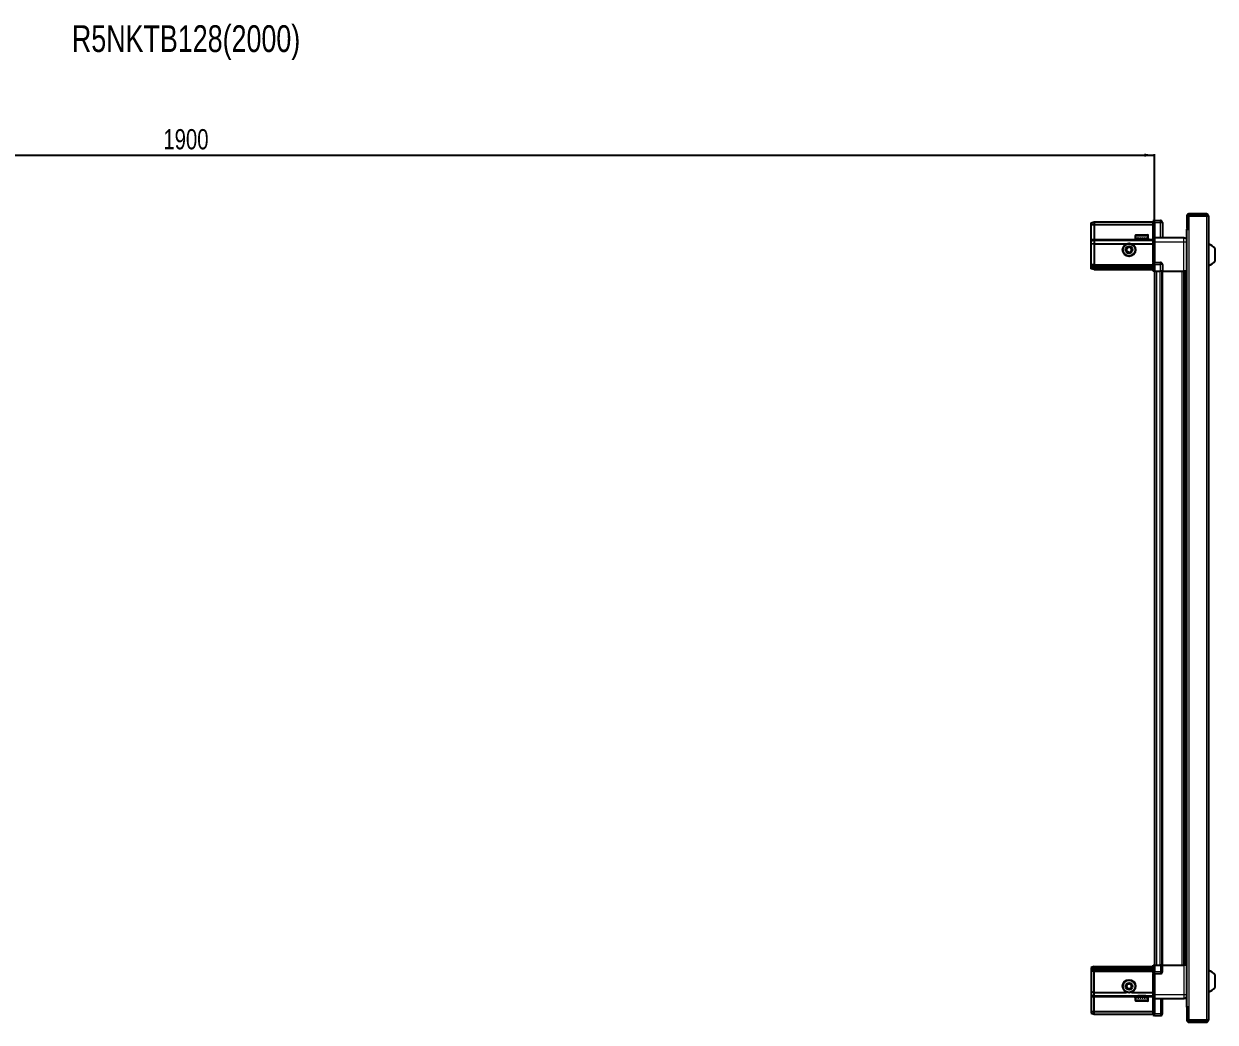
# Model space of a CAD drawing. Header units: millimetres. Extents: x 1319 to 6287, y -1438 to 1764.
# Drawn here: x 3679 to 4857, y 777 to 1764 of the extents above; entities that cross this region are included whole.
import ezdxf

# ---------------------------------------------------------------- set-up
doc = ezdxf.new("R2010")
doc.units = ezdxf.units.MM
doc.layers.add('FORMAT', color=7, linetype='Continuous')
doc.styles.add('SLDTEXTSTYLE0', font='TXT', dxfattribs={"width": 0.75})
doc.dimstyles.new('SLDDIMSTYLE0', dxfattribs={"dimtxt": 20, "dimasz": 10, "dimexe": 0, "dimexo": 0.0625, "dimgap": 5, "dimtad": 2, "dimdec": 1, "dimrnd": 1e-09, "dimzin": 12, "dimdsep": 46, "dimtxsty": 'SLDTEXTSTYLE0', "dimsah": 1, "dimcen": 0.09, "dimadec": 0, "dimazin": 3, "dimtfac": 1, "dimtofl": 0, "dimtmove": 0, "dimatfit": 3, "dimfxl": 0, "dimfrac": 2, "dimtolj": 1, "dimtzin": 12, "dimarcsym": 0})

# ---------------------------------------------------------------- blocks, each defined once
blk = doc.blocks.new('_D_5')
at = {"layer": 'FORMAT'}
for p, q in [((2897, 1519.3), (2897, 1634.8)), ((2897, 1633.8), (4797, 1633.8)), ((4797, 1519.3), (4797, 1634.8))]:
    blk.add_line(p, q, dxfattribs=at)
for points in [[(2897, 1633.8), (2907, 1632.3), (2907, 1635.4)], [(4797, 1633.8), (4787, 1635.4), (4787, 1632.3)]]:
    blk.add_solid(points, dxfattribs=at)
at = {"layer": 'FORMAT', "insert": (3817.4, 1659.6), "char_height": 20, "attachment_point": 1, "style": 'SLDTEXTSTYLE0'}
blk.add_mtext('1900', dxfattribs=at)

msp = doc.modelspace()

# ---------------------------------------------------------------- linework, layer by layer
at = {"color": 7, "linetype": 'Continuous', "lineweight": 25}
for p, q in [((4734.33, 1567.02), (4737.33, 1567.82)), ((4734.33, 1565.17), (4734.33, 1567.02)), ((4737.33, 1567.82), (4737.33, 1565.32)), ((4737.33, 1567.82), (4795.63, 1567.82)), ((4796.49, 1569.32), (4795.63, 1568.82)), ((4796.49, 1569.32), (4795.63, 1568.82)), ((4795.63, 1568.82), (4795.63, 1567.32)), ((4795.63, 1552.52), (4795.63, 1567.32)), ((4796.83, 1569.32), (4796.49, 1569.32)), ((4796.83, 1569.32), (4796.49, 1569.32)), ((4796.83, 1569.32), (4796.83, 1569.32)), ((4796.83, 1567.32), (4796.83, 1569.32)), ((4796.83, 1569.32), (4802.83, 1569.32)), ((4796.83, 1567.32), (4796.83, 1552.52)), ((4804.83, 1567.32), (4804.83, 1552.32)), ((4828.83, 1573.72), (4828.83, 1561.32)), ((4830.33, 1573.72), (4830.33, 1561.32)), ((4830.83, 1560.82), (4830.83, 1573.72)), ((4830.83, 1573.72), (4848.23, 1573.72)), ((4848.23, 1575.82), (4830.93, 1575.82)), ((4848.23, 1574.32), (4830.93, 1574.32)), ((4848.23, 1574.32), (4848.23, 1575.82)), ((4848.23, 1573.72), (4850.33, 1573.72)), ((4850.33, 1573.72), (4850.33, 778.92)), ((4734.33, 1565.17), (4737.33, 1565.32)), ((4734.33, 1550.82), (4734.33, 1565.17)), ((4737.33, 1565.32), (4737.33, 1550.82)), ((4737.33, 1565.32), (4795.63, 1565.32)), ((4777.83, 1554.22), (4777.83, 1551.32)), ((4778.63, 1555.02), (4790.03, 1555.02)), ((4790.83, 1551.32), (4790.83, 1554.22)), ((4828.73, 1560.82), (4828.73, 791.82)), ((4828.73, 1560.82), (4830.83, 1560.82)), ((4828.83, 1561.32), (4830.33, 1561.32)), ((4734.33, 1549.02), (4734.33, 1550.82)), ((4734.33, 1549.02), (4737.33, 1549.82)), ((4734.33, 1545.99), (4734.33, 1549.02)), ((4737.33, 1546.32), (4734.33, 1545.99)), ((4734.33, 1525.82), (4734.33, 1545.99)), ((4737.33, 1550.82), (4737.33, 1549.82)), ((4737.33, 1549.82), (4737.33, 1546.32)), ((4737.33, 1549.82), (4795.63, 1549.82)), ((4737.33, 1546.32), (4737.33, 1525.82)), ((4737.33, 1546.32), (4769.33, 1546.32)), ((4774.33, 1546.32), (4795.63, 1546.32)), ((4777.83, 1551.32), (4777.86, 1551.32)), ((4777.98, 1551.82), (4777.86, 1551.82)), ((4777.86, 1551.82), (4777.86, 1551.32)), ((4777.86, 1551.32), (4777.98, 1551.32)), ((4777.98, 1551.82), (4777.98, 1551.32)), ((4777.98, 1551.32), (4778.39, 1551.32)), ((4778.73, 1551.82), (4778.39, 1551.82)), ((4778.39, 1551.82), (4778.39, 1551.32)), ((4778.39, 1551.32), (4778.73, 1551.32)), ((4778.73, 1551.82), (4778.73, 1551.32)), ((4778.73, 1551.32), (4779.51, 1551.32)), ((4780.03, 1551.82), (4779.51, 1551.82)), ((4779.51, 1551.82), (4779.51, 1551.32)), ((4779.51, 1551.32), (4780.03, 1551.32)), ((4779.93, 1551.32), (4779.93, 1551.22)), ((4779.93, 1551.22), (4788.73, 1551.22)), ((4780.03, 1551.82), (4780.03, 1551.32)), ((4780.03, 1551.32), (4781.09, 1551.32)), ((4780.33, 1550.82), (4781.02, 1550.34)), ((4780.33, 1550.82), (4788.33, 1550.82)), ((4781.02, 1550.34), (4780.33, 1549.86)), ((4780.33, 1549.86), (4780.33, 1549.82)), ((4780.33, 1549.86), (4788.33, 1549.86)), ((4781.02, 1550.34), (4787.64, 1550.34)), ((4781.75, 1551.82), (4781.09, 1551.82)), ((4781.09, 1551.82), (4781.09, 1551.32)), ((4781.09, 1551.32), (4781.75, 1551.32)), ((4781.75, 1551.82), (4781.75, 1551.32)), ((4781.75, 1551.32), (4782.99, 1551.32)), ((4783.72, 1551.82), (4782.99, 1551.82)), ((4782.99, 1551.82), (4782.99, 1551.32)), ((4782.99, 1551.32), (4783.42, 1551.32)), ((4783.42, 1551.82), (4783.42, 1551.32)), ((4783.72, 1551.82), (4783.72, 1551.32)), ((4783.72, 1551.32), (4785.02, 1551.32)), ((4785.75, 1551.82), (4785.02, 1551.82)), ((4785.02, 1551.82), (4785.02, 1551.32)), ((4785.29, 1551.82), (4785.29, 1551.32)), ((4785.29, 1551.32), (4785.75, 1551.32)), ((4785.75, 1551.82), (4785.75, 1551.32)), ((4785.75, 1551.32), (4786.98, 1551.32)), ((4787.64, 1551.82), (4786.98, 1551.82)), ((4786.98, 1551.82), (4786.98, 1551.32)), ((4786.98, 1551.32), (4787.64, 1551.32)), ((4787.64, 1551.82), (4787.64, 1551.32)), ((4787.64, 1551.32), (4788.69, 1551.32)), ((4787.64, 1550.34), (4788.33, 1550.82)), ((4788.33, 1549.86), (4787.64, 1550.34)), ((4788.33, 1549.82), (4788.33, 1549.86)), ((4789.21, 1551.82), (4788.69, 1551.82)), ((4788.69, 1551.82), (4788.69, 1551.32)), ((4788.69, 1551.32), (4789.21, 1551.32)), ((4788.73, 1551.22), (4788.73, 1551.32)), ((4789.21, 1551.82), (4789.21, 1551.32)), ((4789.21, 1551.32), (4789.96, 1551.32)), ((4790.29, 1551.82), (4789.96, 1551.82)), ((4789.96, 1551.82), (4789.96, 1551.32)), ((4789.96, 1551.32), (4790.29, 1551.32)), ((4790.29, 1551.82), (4790.29, 1551.32)), ((4790.29, 1551.32), (4790.69, 1551.32)), ((4790.8, 1551.82), (4790.69, 1551.82)), ((4790.69, 1551.82), (4790.69, 1551.32)), ((4790.69, 1551.32), (4790.8, 1551.32)), ((4790.8, 1551.82), (4790.8, 1551.32)), ((4790.8, 1551.32), (4790.83, 1551.32)), ((4795.63, 1552.32), (4795.63, 1552.52)), ((4796.83, 1552.32), (4795.63, 1552.32)), ((4795.63, 1548.32), (4795.63, 1552.32)), ((4795.63, 1528.02), (4795.63, 1548.32)), ((4796.83, 1552.52), (4796.83, 1552.32)), ((4796.83, 1552.32), (4796.83, 1548.32)), ((4796.83, 1552.32), (4825.83, 1552.32)), ((4796.83, 1548.32), (4796.83, 1528.02)), ((4856.93, 1529.32), (4856.93, 1541.32)), ((4734.33, 1524.02), (4734.33, 1525.82)), ((4737.33, 1524.82), (4734.33, 1524.02)), ((4734.33, 1523.28), (4734.33, 1524.02)), ((4737.33, 1523.82), (4734.33, 1523.28)), ((4734.33, 1522.78), (4734.33, 1523.28)), ((4734.33, 1521.63), (4734.33, 1522.78)), ((4737.33, 1522.32), (4734.33, 1522.78)), ((4737.33, 1520.82), (4734.33, 1521.63)), ((4737.33, 1525.82), (4737.33, 1524.82)), ((4737.33, 1524.82), (4737.33, 1523.82)), ((4737.33, 1524.82), (4795.63, 1524.82)), ((4737.33, 1523.82), (4737.33, 1522.32)), ((4737.33, 1523.82), (4795.63, 1523.82)), ((4737.33, 1522.32), (4737.33, 1520.82)), ((4737.33, 1522.32), (4795.63, 1522.32)), ((4737.33, 1520.82), (4795.63, 1520.82)), ((4795.63, 1527.82), (4795.63, 1528.02)), ((4796.83, 1527.82), (4795.63, 1527.82)), ((4795.63, 1527.82), (4795.63, 1527.15)), ((4795.63, 1519.32), (4795.63, 1527.15)), ((4796.49, 1519.32), (4795.63, 1519.32)), ((4796.49, 1525.82), (4796.49, 1519.32)), ((4796.83, 1519.32), (4796.49, 1519.32)), ((4796.83, 1528.02), (4796.83, 1527.82)), ((4796.83, 1525.82), (4796.83, 1527.82)), ((4796.83, 1527.82), (4802.83, 1527.82)), ((4796.83, 1525.82), (4796.83, 1527.82)), ((4796.83, 1525.82), (4796.83, 1519.32)), ((4796.83, 1519.32), (4802.83, 1519.32)), ((4796.98, 1519.32), (4796.98, 833.32)), ((4804.83, 1519.32), (4802.83, 1519.32)), ((4804.18, 1519.32), (4804.18, 833.32)), ((4804.83, 1525.82), (4804.83, 1519.32)), ((4804.83, 1519.32), (4825.83, 1519.32)), ((4826.85, 833.32), (4826.85, 1519.32)), ((4826.88, 833.32), (4826.88, 1519.32)), ((4828.68, 1519.32), (4828.68, 833.32)), ((4737.33, 831.82), (4734.33, 831.02)), ((4734.33, 831.02), (4734.33, 829.87)), ((4737.33, 830.32), (4734.33, 829.87)), ((4734.33, 829.87), (4734.33, 829.37)), ((4737.33, 828.82), (4734.33, 829.37)), ((4734.33, 829.37), (4734.33, 828.63)), ((4737.33, 827.82), (4734.33, 828.63)), ((4734.33, 828.63), (4734.33, 826.82)), ((4734.33, 826.82), (4734.33, 806.66)), ((4737.33, 830.32), (4737.33, 831.82)), ((4737.33, 831.82), (4795.63, 831.82)), ((4737.33, 828.82), (4737.33, 830.32)), ((4737.33, 830.32), (4795.63, 830.32)), ((4737.33, 828.82), (4795.63, 828.82)), ((4737.33, 827.82), (4737.33, 828.82)), ((4737.33, 827.82), (4795.63, 827.82)), ((4737.33, 826.82), (4737.33, 827.82)), ((4737.33, 806.32), (4737.33, 826.82)), ((4795.63, 825.5), (4795.63, 833.32)), ((4795.63, 833.32), (4796.49, 833.32)), ((4795.63, 825.5), (4795.63, 824.82)), ((4796.83, 824.82), (4795.63, 824.82)), ((4795.63, 824.62), (4795.63, 824.82)), ((4795.63, 804.32), (4795.63, 824.62)), ((4796.49, 833.32), (4796.49, 833.32)), ((4796.49, 833.32), (4796.49, 826.82)), ((4796.83, 833.32), (4796.49, 833.32)), ((4796.83, 833.32), (4796.83, 826.82)), ((4796.83, 833.32), (4796.83, 833.32)), ((4796.83, 833.32), (4796.83, 826.82)), ((4796.83, 833.32), (4802.83, 833.32)), ((4796.83, 824.82), (4796.83, 826.82)), ((4796.83, 824.82), (4796.83, 824.62)), ((4796.83, 824.82), (4802.83, 824.82)), ((4796.83, 824.62), (4796.83, 804.32)), ((4804.83, 833.32), (4802.83, 833.32)), ((4804.83, 826.82), (4804.83, 833.32)), ((4804.83, 833.32), (4825.83, 833.32)), ((4856.93, 811.32), (4856.93, 823.32)), ((4737.33, 806.32), (4734.33, 806.66)), ((4734.33, 806.66), (4734.33, 803.63)), ((4734.33, 803.63), (4737.33, 802.82)), ((4734.33, 803.63), (4734.33, 801.82)), ((4734.33, 801.82), (4734.33, 787.48)), ((4737.33, 806.32), (4769.33, 806.32)), ((4737.33, 802.82), (4737.33, 806.32)), ((4737.33, 802.82), (4795.63, 802.82)), ((4737.33, 801.82), (4737.33, 802.82)), ((4737.33, 787.32), (4737.33, 801.82)), ((4774.33, 806.32), (4795.63, 806.32)), ((4777.83, 801.32), (4777.83, 798.42)), ((4777.85, 801.32), (4777.83, 801.32)), ((4777.85, 800.82), (4777.85, 801.32)), ((4777.94, 801.32), (4777.85, 801.32)), ((4777.85, 800.82), (4777.94, 800.82)), ((4777.94, 800.82), (4777.94, 801.32)), ((4778.32, 801.32), (4777.94, 801.32)), ((4778.32, 800.82), (4778.32, 801.32)), ((4778.63, 801.32), (4778.32, 801.32)), ((4778.32, 800.82), (4778.63, 800.82)), ((4778.63, 800.82), (4778.63, 801.32)), ((4779.37, 801.32), (4778.63, 801.32)), ((4779.37, 800.82), (4779.37, 801.32)), ((4779.88, 801.32), (4779.37, 801.32)), ((4779.37, 800.82), (4779.88, 800.82)), ((4779.88, 800.82), (4779.88, 801.32)), ((4780.92, 801.32), (4779.88, 801.32)), ((4779.93, 801.42), (4779.93, 801.32)), ((4788.73, 801.42), (4779.93, 801.42)), ((4780.33, 802.82), (4780.33, 802.79)), ((4780.33, 802.79), (4781.02, 802.31)), ((4788.33, 802.79), (4780.33, 802.79)), ((4781.02, 802.31), (4780.33, 801.82)), ((4788.33, 801.82), (4780.33, 801.82)), ((4780.92, 800.82), (4780.92, 801.32)), ((4781.57, 801.32), (4780.92, 801.32)), ((4780.92, 800.82), (4781.57, 800.82)), ((4787.64, 802.31), (4781.02, 802.31)), ((4781.57, 800.82), (4781.57, 801.32)), ((4782.79, 801.32), (4781.57, 801.32)), ((4782.79, 800.82), (4782.79, 801.32)), ((4783.29, 801.32), (4782.79, 801.32)), ((4782.79, 800.82), (4783.52, 800.82)), ((4783.29, 800.82), (4783.29, 801.32)), ((4783.52, 800.82), (4783.52, 801.32)), ((4784.82, 801.32), (4783.52, 801.32)), ((4784.82, 800.82), (4784.82, 801.32)), ((4784.82, 800.82), (4785.55, 800.82)), ((4785.16, 800.82), (4785.16, 801.32)), ((4785.55, 801.32), (4785.16, 801.32)), ((4785.55, 800.82), (4785.55, 801.32)), ((4786.8, 801.32), (4785.55, 801.32)), ((4786.8, 800.82), (4786.8, 801.32)), ((4787.46, 801.32), (4786.8, 801.32)), ((4786.8, 800.82), (4787.46, 800.82)), ((4787.46, 800.82), (4787.46, 801.32)), ((4788.54, 801.32), (4787.46, 801.32)), ((4787.64, 802.31), (4788.33, 802.79)), ((4788.33, 801.82), (4787.64, 802.31)), ((4788.33, 802.79), (4788.33, 802.82)), ((4788.54, 800.82), (4788.54, 801.32)), ((4789.07, 801.32), (4788.54, 801.32)), ((4788.54, 800.82), (4789.07, 800.82)), ((4788.73, 801.32), (4788.73, 801.42)), ((4789.07, 800.82), (4789.07, 801.32)), ((4789.86, 801.32), (4789.07, 801.32)), ((4789.86, 800.82), (4789.86, 801.32)), ((4790.21, 801.32), (4789.86, 801.32)), ((4789.86, 800.82), (4790.21, 800.82)), ((4790.21, 800.82), (4790.21, 801.32)), ((4790.64, 801.32), (4790.21, 801.32)), ((4790.64, 800.82), (4790.64, 801.32)), ((4790.78, 801.32), (4790.64, 801.32)), ((4790.64, 800.82), (4790.78, 800.82)), ((4790.78, 800.82), (4790.78, 801.32)), ((4790.83, 801.32), (4790.78, 801.32)), ((4790.83, 798.42), (4790.83, 801.32)), ((4795.63, 800.32), (4795.63, 804.32)), ((4796.83, 804.32), (4796.83, 800.32)), ((4790.03, 797.62), (4778.63, 797.62)), ((4796.83, 800.32), (4795.63, 800.32)), ((4795.63, 800.12), (4795.63, 800.32)), ((4795.63, 785.32), (4795.63, 800.12)), ((4796.83, 800.32), (4796.83, 800.12)), ((4796.83, 800.32), (4825.83, 800.32)), ((4796.83, 800.12), (4796.83, 785.32)), ((4796.83, 800.12), (4796.83, 785.32)), ((4804.83, 785.32), (4804.83, 800.32)), ((4830.83, 791.82), (4828.73, 791.82)), ((4828.83, 791.32), (4830.33, 791.32)), ((4828.83, 791.32), (4828.83, 778.92)), ((4830.33, 791.32), (4830.33, 778.92)), ((4830.83, 778.92), (4830.83, 791.82)), ((4734.33, 787.48), (4737.33, 787.32)), ((4734.33, 787.48), (4734.33, 785.63)), ((4734.33, 785.63), (4737.33, 784.82)), ((4737.33, 787.32), (4795.63, 787.32)), ((4737.33, 784.82), (4737.33, 787.32)), ((4737.33, 784.82), (4795.63, 784.82)), ((4795.63, 785.32), (4795.63, 783.82)), ((4795.63, 783.82), (4796.49, 783.32)), ((4796.83, 783.32), (4796.49, 783.32)), ((4796.83, 783.32), (4796.83, 785.32)), ((4796.83, 783.32), (4802.83, 783.32)), ((4848.23, 778.92), (4830.83, 778.92)), ((4830.93, 778.32), (4848.23, 778.32)), ((4850.33, 778.92), (4848.23, 778.92)), ((4848.23, 778.32), (4848.23, 776.82)), ((4830.93, 776.82), (4848.23, 776.82))]:
    msp.add_line(p, q, dxfattribs=at)
at = {"color": 8, "linetype": 'Continuous', "lineweight": 18}
for p, q in [((4796.83, 1567.32), (4795.63, 1567.32)), ((4796.83, 1567.32), (4802.83, 1567.32)), ((4802.83, 1567.32), (4802.83, 1569.32)), ((4802.83, 1552.32), (4802.83, 1567.32)), ((4802.83, 1567.32), (4804.83, 1567.32)), ((4830.33, 1573.72), (4828.83, 1573.72)), ((4830.93, 1574.32), (4830.93, 1575.82)), ((4848.23, 1573.72), (4848.23, 778.92)), ((4777.83, 1554.22), (4790.83, 1554.22)), ((4830.83, 1560.82), (4830.83, 791.82)), ((4734.33, 1550.82), (4737.33, 1550.82)), ((4737.33, 1550.82), (4780.33, 1550.82)), ((4788.33, 1550.82), (4795.63, 1550.82)), ((4795.63, 1552.52), (4796.83, 1552.52)), ((4796.83, 1548.32), (4795.63, 1548.32)), ((4796.83, 1548.32), (4825.83, 1548.32)), ((4825.83, 1519.32), (4825.83, 1548.32)), ((4737.33, 1525.82), (4734.33, 1525.82)), ((4737.33, 1525.82), (4795.63, 1525.82)), ((4795.63, 1528.02), (4796.83, 1528.02)), ((4796.83, 1525.82), (4796.49, 1525.82)), ((4796.83, 1525.82), (4802.83, 1525.82)), ((4798.98, 1519.32), (4798.98, 833.32)), ((4802.18, 1519.32), (4802.18, 833.32)), ((4802.83, 1525.82), (4802.83, 1527.82)), ((4804.83, 1525.82), (4802.83, 1525.82)), ((4802.83, 1519.32), (4802.83, 1525.82)), ((4804.83, 1519.32), (4804.83, 833.32)), ((4824.23, 833.32), (4824.23, 1519.32)), ((4825.64, 1519.32), (4825.64, 833.32)), ((4828.09, 833.32), (4828.09, 1519.32)), ((4737.33, 826.82), (4734.33, 826.82)), ((4737.33, 826.82), (4795.63, 826.82)), ((4796.83, 824.62), (4795.63, 824.62)), ((4796.83, 833.32), (4796.49, 833.32)), ((4796.83, 826.82), (4796.49, 826.82)), ((4796.83, 826.82), (4802.83, 826.82)), ((4802.83, 833.32), (4802.83, 826.82)), ((4804.83, 826.82), (4802.83, 826.82)), ((4802.83, 826.82), (4802.83, 824.82)), ((4825.83, 833.32), (4825.83, 804.32)), ((4734.33, 801.82), (4737.33, 801.82)), ((4737.33, 801.82), (4780.33, 801.82)), ((4788.33, 801.82), (4795.63, 801.82)), ((4796.83, 804.32), (4795.63, 804.32)), ((4796.83, 804.32), (4825.83, 804.32)), ((4790.83, 798.42), (4777.83, 798.42)), ((4796.83, 800.12), (4795.63, 800.12)), ((4802.83, 800.32), (4802.83, 785.32)), ((4796.83, 785.32), (4795.63, 785.32)), ((4796.83, 785.32), (4802.83, 785.32)), ((4802.83, 785.32), (4802.83, 783.32)), ((4802.83, 785.32), (4804.83, 785.32)), ((4830.33, 778.92), (4828.83, 778.92)), ((4830.93, 778.32), (4830.93, 776.82))]:
    msp.add_line(p, q, dxfattribs=at)
at = {"color": 7, "linetype": 'Continuous', "lineweight": 25}
for centre, radius in [((4771.83, 1540.32), 6.5), ((4771.83, 1540.32), 3.46), ((4771.83, 812.32), 6.5), ((4771.83, 812.32), 3.46)]:
    msp.add_circle(centre, radius, dxfattribs=at)
at = {"color": 8, "linetype": 'Continuous', "lineweight": 18}
for centre in [(4771.83, 1540.32), (4771.83, 812.32)]:
    msp.add_circle(centre, 5.7, dxfattribs=at)
at = {"color": 7, "linetype": 'Continuous', "lineweight": 25}
for centre, radius, start, end in [((4802.83, 1567.32), 2, 0, 90), ((4830.93, 1573.72), 2.1, 90, 180), ((4830.93, 1573.72), 0.6, 90, 180), ((4848.23, 1573.72), 2.1, 0, 90), ((4848.23, 1573.72), 0.6, 0, 90), ((4778.63, 1554.22), 0.8, 90, 180), ((4790.03, 1554.22), 0.8, 0, 90), ((4771.83, 1540.32), 2.5, 120.74103, 180.74103), ((4771.83, 1540.32), 2.5, 60.74103, 120.74103), ((4771.83, 1540.32), 2.5, 0.74103, 60.74103), ((4779.93, 1550.82), 0.4, 0, 90), ((4788.73, 1550.82), 0.4, 90, 180), ((4847.3, 1534.3), 11.91, 36.1266, 75.29965), ((4771.83, 1540.32), 2.5, 180.74103, 240.74103), ((4771.83, 1540.32), 2.5, 240.74103, 300.74103), ((4771.83, 1540.32), 2.5, 300.74103, 0.74103), ((4802.83, 1525.82), 2, 0, 90), ((4847.3, 1536.35), 11.91, 284.70035, 323.8734), ((4802.83, 826.82), 2, 270, 0), ((4847.3, 816.3), 11.91, 36.1266, 75.29965), ((4771.83, 812.32), 2.5, 155.91157, 215.91157), ((4771.83, 812.32), 2.5, 95.91157, 155.91157), ((4771.83, 812.32), 2.5, 35.91157, 95.91157), ((4771.83, 812.32), 2.5, 335.91157, 35.91157), ((4771.83, 812.32), 2.5, 215.91157, 275.91157), ((4771.83, 812.32), 2.5, 275.91157, 335.91157), ((4779.93, 801.82), 0.4, 270, 0), ((4788.73, 801.82), 0.4, 180, 270), ((4847.3, 818.35), 11.91, 284.70035, 323.8734), ((4778.63, 798.42), 0.8, 180, 270), ((4790.03, 798.42), 0.8, 270, 0), ((4802.83, 785.32), 2, 270, 0), ((4830.93, 778.92), 2.1, 180, 270), ((4830.93, 778.92), 0.6, 180, 270), ((4848.23, 778.92), 2.1, 270, 0), ((4848.23, 778.92), 0.6, 270, 0)]:
    msp.add_arc(centre, radius, start, end, dxfattribs=at)
for centre, start_param, end_param in [((4793.03, 1525.82), 0, 0.7227342), ((4793.03, 826.82), 5.5604511, 6.2831853)]:
    msp.add_ellipse(centre, major_axis=(3.46, 0), ratio=0.5773503, start_param=start_param, end_param=end_param, dxfattribs=at)
for points, knots in [([(4769.31, 1541.73), (4769.75, 1542), (4770.58, 1542.49), (4771.41, 1542.98), (4771.79, 1543.21)], [0, 0, 0, 0, 0.53468586, 1, 1, 1, 1]), ([(4771.79, 1543.21), (4772.24, 1542.96), (4773.08, 1542.49), (4773.92, 1542.02), (4774.31, 1541.8)], [0, 0, 0, 0, 0.5346859, 1, 1, 1, 1]), ([(4825.83, 1552.32), (4826.27, 1552.28), (4826.95, 1552.21), (4827.76, 1551.77), (4828.31, 1551.33), (4828.59, 1550.96), (4828.73, 1550.77)], [0, 0, 0, 0, 0.3842982, 0.5911726, 0.8024372, 1, 1, 1, 1]), ([(4769.35, 1538.85), (4769.34, 1538.97), (4769.34, 1539.57), (4769.32, 1540.57), (4769.31, 1541.39), (4769.31, 1541.73)], [0, 0, 0, 0, 0.1331247, 0.6370994, 1, 1, 1, 1]), ([(4771.86, 1537.44), (4771.41, 1537.69), (4770.57, 1538.16), (4769.74, 1538.63), (4769.35, 1538.85)], [0, 0, 0, 0, 0.5346859, 1, 1, 1, 1]), ([(4774.35, 1538.91), (4773.9, 1538.65), (4773.07, 1538.16), (4772.25, 1537.67), (4771.86, 1537.44)], [0, 0, 0, 0, 0.5346859, 1, 1, 1, 1]), ([(4774.31, 1541.8), (4774.31, 1541.45), (4774.32, 1540.63), (4774.34, 1539.64), (4774.34, 1539.04), (4774.35, 1538.91)], [0, 0, 0, 0, 0.3629006, 0.8668753, 1, 1, 1, 1]), ([(4828.68, 1519.32), (4828.64, 1519.32), (4828.42, 1519.32), (4827.7, 1519.32), (4826.74, 1519.32), (4826.09, 1519.32), (4825.83, 1519.32)], [0, 0, 0, 0, 0.0717073, 0.4209791, 0.7702508, 1, 1, 1, 1]), ([(4828.68, 833.32), (4828.64, 833.32), (4828.42, 833.32), (4827.7, 833.32), (4826.74, 833.32), (4826.09, 833.32), (4825.83, 833.32)], [0, 0, 0, 0, 0.0717073, 0.4209791, 0.7702508, 1, 1, 1, 1]), ([(4768.96, 812.03), (4769.17, 812.5), (4769.56, 813.38), (4769.95, 814.25), (4770.13, 814.66)], [0, 0, 0, 0, 0.53468586, 1, 1, 1, 1]), ([(4770.13, 814.66), (4770.48, 814.7), (4771.3, 814.78), (4772.29, 814.88), (4772.88, 814.95), (4773.01, 814.96)], [0, 0, 0, 0, 0.3629006, 0.8668753, 1, 1, 1, 1]), ([(4773.01, 814.96), (4773.31, 814.54), (4773.87, 813.76), (4774.44, 812.98), (4774.7, 812.62)], [0, 0, 0, 0, 0.5346859, 1, 1, 1, 1]), ([(4774.7, 812.62), (4774.49, 812.15), (4774.09, 811.27), (4773.7, 810.39), (4773.52, 809.99)], [0, 0, 0, 0, 0.5346859, 1, 1, 1, 1]), ([(4770.65, 809.69), (4770.35, 810.11), (4769.78, 810.89), (4769.22, 811.66), (4768.96, 812.03)], [0, 0, 0, 0, 0.5346859, 1, 1, 1, 1]), ([(4773.52, 809.99), (4773.4, 809.97), (4772.8, 809.91), (4771.81, 809.81), (4770.99, 809.72), (4770.65, 809.69)], [0, 0, 0, 0, 0.1331247, 0.6370994, 1, 1, 1, 1]), ([(4825.83, 800.32), (4826.27, 800.37), (4826.95, 800.44), (4827.76, 800.88), (4828.31, 801.32), (4828.59, 801.69), (4828.73, 801.87)], [0, 0, 0, 0, 0.3842982, 0.5911726, 0.8024372, 1, 1, 1, 1])]:
    msp.add_open_spline(points, degree=3, knots=knots, dxfattribs=at)
at = {"color": 8, "linetype": 'Continuous', "lineweight": 18}
for points in [[(4825.83, 1548.32), (4825.83, 1548.85), (4825.83, 1549.9), (4825.83, 1551.22), (4825.83, 1552.14), (4825.83, 1552.26), (4825.83, 1552.32)], [(4825.83, 804.32), (4825.83, 803.8), (4825.83, 802.75), (4825.83, 801.43), (4825.83, 800.5), (4825.83, 800.38), (4825.83, 800.32)]]:
    msp.add_open_spline(points, degree=3, dxfattribs=at)
for points in [[(4825.83, 1548.32), (4826.27, 1548.32), (4826.95, 1548.32), (4827.76, 1548.32), (4828.31, 1548.32), (4828.59, 1548.32), (4828.73, 1548.32)], [(4825.83, 804.32), (4826.27, 804.32), (4826.95, 804.32), (4827.76, 804.32), (4828.31, 804.32), (4828.59, 804.32), (4828.73, 804.32)]]:
    msp.add_open_spline(points, degree=3, knots=[0, 0, 0, 0, 0.3842982, 0.5911726, 0.8024372, 1, 1, 1, 1], dxfattribs=at)

# ---------------------------------------------------------------- texts
at = {"layer": 'FORMAT', "insert": (3727, 1762.27), "char_height": 26.4583, "attachment_point": 1, "style": 'SLDTEXTSTYLE0'}
msp.add_mtext('R5NKTB128(2000)', dxfattribs=at)

# ---------------------------------------------------------------- dimensions: what is measured, and where the dimension line sits
at = {"layer": 'FORMAT'}
dim = msp.add_linear_dim(base=(4796.98, 1633.82), p1=(2896.98, 1519.32), p2=(4796.98, 1519.32), angle=0, dimstyle='SLDDIMSTYLE0', dxfattribs=at)
dim.commit()
dim.dimension.update_dxf_attribs({"geometry": '_D_5', "text_midpoint": (3846.98, 1633.82), "dimtype": 160})

doc.saveas('drawing.dxf')
